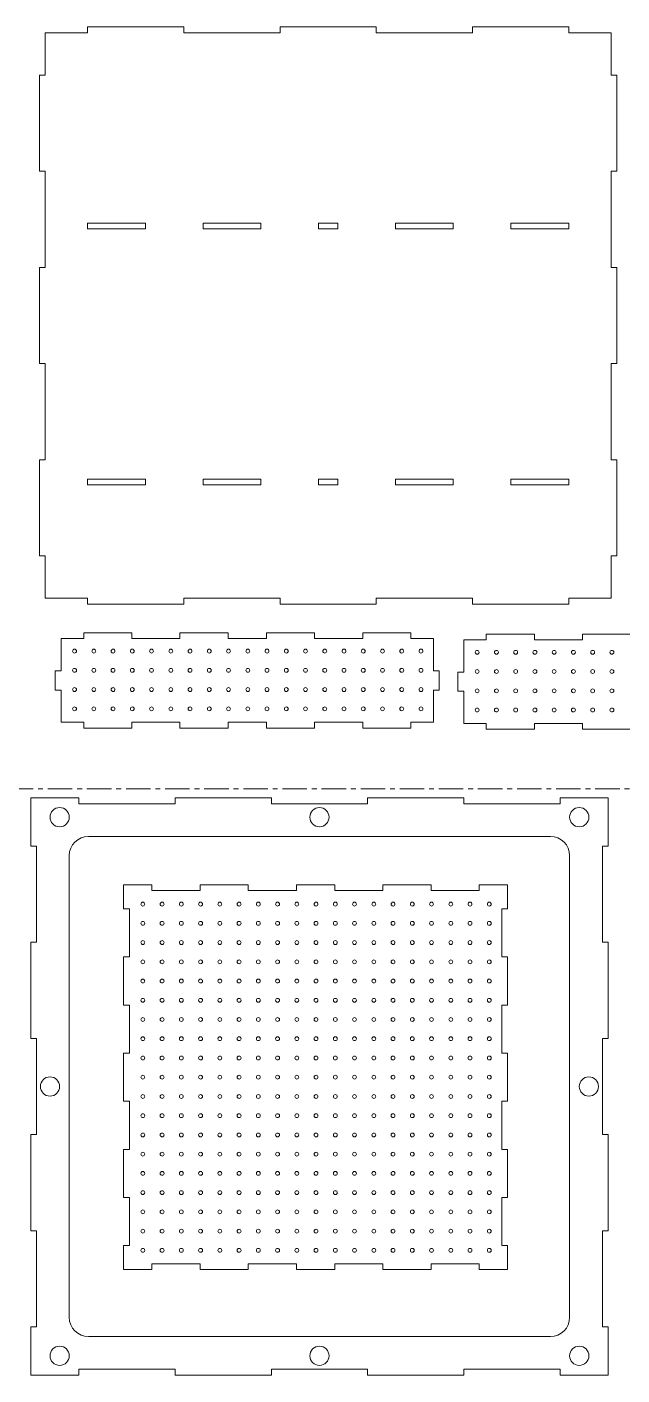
# Model space of a CAD drawing. Header units: millimetres. Extents: x 0 to 1600, y 0 to 800.
# Drawn here: x 802 to 1111, y 95 to 796 of the extents above; entities that cross this region are included whole.
import ezdxf

# ---------------------------------------------------------------- set-up
doc = ezdxf.new("R2010")
doc.units = ezdxf.units.MM
doc.linetypes.add('CENTERX2', pattern=[20.32, 12.7, -2.54, 2.54, -2.54])

msp = doc.modelspace()

# ---------------------------------------------------------------- linework, layer by layer
at = {"color": 7, "linetype": 'Continuous', "lineweight": 15}
for p, q in [((811.47, 793.11), (811.47, 771.11)), ((833.47, 793.11), (811.47, 793.11)), ((833.47, 796.11), (833.47, 793.11)), ((883.47, 796.11), (833.47, 796.11)), ((883.47, 793.11), (883.47, 796.11)), ((933.47, 793.11), (883.47, 793.11)), ((933.47, 796.11), (933.47, 793.11)), ((983.47, 796.11), (933.47, 796.11)), ((983.47, 793.11), (983.47, 796.11)), ((1033.47, 793.11), (983.47, 793.11)), ((1033.47, 796.11), (1033.47, 793.11)), ((1083.47, 796.11), (1033.47, 796.11)), ((1083.47, 793.11), (1083.47, 796.11)), ((1105.47, 793.11), (1083.47, 793.11)), ((1105.47, 771.11), (1105.47, 793.11)), ((808.47, 771.11), (808.47, 721.11)), ((811.47, 771.11), (808.47, 771.11)), ((1108.47, 771.11), (1105.47, 771.11)), ((1108.47, 721.11), (1108.47, 771.11)), ((808.47, 721.11), (811.47, 721.11)), ((811.47, 721.11), (811.47, 671.11)), ((1105.47, 721.11), (1108.47, 721.11)), ((1105.47, 671.11), (1105.47, 721.11)), ((863.47, 694.11), (833.47, 694.11)), ((833.47, 694.11), (833.47, 691.11)), ((863.47, 691.11), (863.47, 694.11)), ((923.47, 694.11), (893.47, 694.11)), ((893.47, 694.11), (893.47, 691.11)), ((923.47, 691.11), (923.47, 694.11)), ((963.47, 694.11), (953.47, 694.11)), ((953.47, 694.11), (953.47, 691.11)), ((963.47, 691.11), (963.47, 694.11)), ((1023.47, 694.11), (993.47, 694.11)), ((993.47, 694.11), (993.47, 691.11)), ((1023.47, 691.11), (1023.47, 694.11)), ((1083.47, 694.11), (1053.47, 694.11)), ((1053.47, 694.11), (1053.47, 691.11)), ((1083.47, 691.11), (1083.47, 694.11)), ((833.47, 691.11), (863.47, 691.11)), ((893.47, 691.11), (923.47, 691.11)), ((953.47, 691.11), (963.47, 691.11)), ((993.47, 691.11), (1023.47, 691.11)), ((1053.47, 691.11), (1083.47, 691.11)), ((811.47, 671.11), (808.47, 671.11)), ((808.47, 671.11), (808.47, 621.11)), ((1108.47, 671.11), (1105.47, 671.11)), ((1108.47, 621.11), (1108.47, 671.11)), ((808.47, 621.11), (811.47, 621.11)), ((811.47, 621.11), (811.47, 571.11)), ((1105.47, 621.11), (1108.47, 621.11)), ((1105.47, 571.11), (1105.47, 621.11)), ((811.47, 571.11), (808.47, 571.11)), ((808.47, 571.11), (808.47, 521.11)), ((1108.47, 571.11), (1105.47, 571.11)), ((1108.47, 521.11), (1108.47, 571.11)), ((863.47, 561.11), (833.47, 561.11)), ((833.47, 561.11), (833.47, 558.11)), ((863.47, 558.11), (863.47, 561.11)), ((923.47, 561.11), (893.47, 561.11)), ((893.47, 561.11), (893.47, 558.11)), ((923.47, 558.11), (923.47, 561.11)), ((963.47, 561.11), (953.47, 561.11)), ((953.47, 561.11), (953.47, 558.11)), ((963.47, 558.11), (963.47, 561.11)), ((1023.47, 561.11), (993.47, 561.11)), ((993.47, 561.11), (993.47, 558.11)), ((1023.47, 558.11), (1023.47, 561.11)), ((1083.47, 561.11), (1053.47, 561.11)), ((1053.47, 561.11), (1053.47, 558.11)), ((1083.47, 558.11), (1083.47, 561.11)), ((833.47, 558.11), (863.47, 558.11)), ((893.47, 558.11), (923.47, 558.11)), ((953.47, 558.11), (963.47, 558.11)), ((993.47, 558.11), (1023.47, 558.11)), ((1053.47, 558.11), (1083.47, 558.11)), ((808.47, 521.11), (811.47, 521.11)), ((811.47, 521.11), (811.47, 499.11)), ((1105.47, 521.11), (1108.47, 521.11)), ((1105.47, 499.11), (1105.47, 521.11)), ((833.47, 499.11), (811.47, 499.11)), ((833.47, 496.11), (833.47, 499.11)), ((933.47, 499.11), (883.47, 499.11)), ((883.47, 499.11), (883.47, 496.11)), ((933.47, 496.11), (933.47, 499.11)), ((1033.47, 499.11), (983.47, 499.11)), ((983.47, 499.11), (983.47, 496.11)), ((1033.47, 496.11), (1033.47, 499.11)), ((1105.47, 499.11), (1083.47, 499.11)), ((1083.47, 499.11), (1083.47, 496.11)), ((833.47, 496.11), (883.47, 496.11)), ((933.47, 496.11), (983.47, 496.11)), ((1033.47, 496.11), (1083.47, 496.11)), ((819.7, 461.41), (819.7, 478.16)), ((831.45, 478.16), (819.7, 478.16)), ((831.45, 481.16), (831.45, 478.16)), ((856.45, 481.16), (831.45, 481.16)), ((856.45, 478.16), (856.45, 481.16)), ((881.45, 478.16), (856.45, 478.16)), ((881.45, 481.16), (881.45, 478.16)), ((906.45, 481.16), (881.45, 481.16)), ((906.45, 478.16), (906.45, 481.16)), ((926.45, 478.16), (906.45, 478.16)), ((926.45, 481.16), (926.45, 478.16)), ((951.45, 481.16), (926.45, 481.16)), ((951.45, 478.16), (951.45, 481.16)), ((976.45, 478.16), (951.45, 478.16)), ((976.45, 481.16), (976.45, 478.16)), ((1001.45, 481.16), (976.45, 481.16)), ((1001.45, 478.16), (1001.45, 481.16)), ((1013.2, 478.16), (1001.45, 478.16)), ((1013.2, 461.41), (1013.2, 478.16)), ((1028.9, 460.78), (1028.9, 477.53)), ((1040.65, 477.53), (1028.9, 477.53)), ((1040.65, 480.53), (1040.65, 477.53)), ((1065.65, 480.53), (1040.65, 480.53)), ((1065.65, 477.53), (1065.65, 480.53)), ((1090.65, 477.53), (1065.65, 477.53)), ((1090.65, 480.53), (1090.65, 477.53)), ((1115.65, 480.53), (1090.65, 480.53)), ((816.7, 461.41), (816.7, 451.41)), ((816.7, 461.41), (819.7, 461.41)), ((1016.2, 461.41), (1013.2, 461.41)), ((1016.2, 451.41), (1016.2, 461.41)), ((1025.9, 460.78), (1025.9, 450.78)), ((1025.9, 460.78), (1028.9, 460.78)), ((819.7, 451.41), (816.7, 451.41)), ((819.7, 434.66), (819.7, 451.41)), ((1013.2, 451.41), (1016.2, 451.41)), ((1013.2, 434.66), (1013.2, 451.41)), ((1028.9, 450.78), (1025.9, 450.78)), ((1028.9, 434.03), (1028.9, 450.78)), ((831.45, 434.66), (819.7, 434.66)), ((831.45, 431.66), (831.45, 434.66)), ((881.45, 434.66), (856.45, 434.66)), ((856.45, 434.66), (856.45, 431.66)), ((881.45, 431.66), (881.45, 434.66)), ((926.45, 434.66), (906.45, 434.66)), ((906.45, 434.66), (906.45, 431.66)), ((926.45, 431.66), (926.45, 434.66)), ((976.45, 434.66), (951.45, 434.66)), ((951.45, 434.66), (951.45, 431.66)), ((976.45, 431.66), (976.45, 434.66)), ((1013.2, 434.66), (1001.45, 434.66)), ((1001.45, 434.66), (1001.45, 431.66)), ((831.45, 431.66), (856.45, 431.66)), ((881.45, 431.66), (906.45, 431.66)), ((926.45, 431.66), (951.45, 431.66)), ((976.45, 431.66), (1001.45, 431.66)), ((1040.65, 434.03), (1028.9, 434.03)), ((1040.65, 431.03), (1040.65, 434.03)), ((1040.65, 431.03), (1065.65, 431.03)), ((1090.65, 434.03), (1065.65, 434.03)), ((1065.65, 434.03), (1065.65, 431.03)), ((1090.65, 431.03), (1090.65, 434.03)), ((1090.65, 431.03), (1115.65, 431.03)), ((803.94, 395.32), (803.94, 370.32)), ((828.94, 395.32), (803.94, 395.32)), ((828.94, 392.32), (828.94, 395.32)), ((878.94, 395.32), (878.94, 392.32)), ((928.94, 395.32), (878.94, 395.32)), ((928.94, 392.32), (928.94, 395.32)), ((978.94, 395.32), (978.94, 392.32)), ((1028.94, 395.32), (978.94, 395.32)), ((1028.94, 392.32), (1028.94, 395.32)), ((1078.94, 395.32), (1078.94, 392.32)), ((1103.94, 395.32), (1078.94, 395.32)), ((1103.94, 370.32), (1103.94, 395.32)), ((878.94, 392.32), (828.94, 392.32)), ((978.94, 392.32), (928.94, 392.32)), ((1078.94, 392.32), (1028.94, 392.32)), ((1073.94, 375.32), (833.94, 375.32)), ((803.94, 370.32), (806.94, 370.32)), ((806.94, 370.32), (806.94, 320.32)), ((823.94, 365.32), (823.94, 125.32)), ((1083.94, 125.32), (1083.94, 365.32)), ((1100.94, 370.32), (1103.94, 370.32)), ((1100.94, 320.32), (1100.94, 370.32)), ((852.18, 350.14), (852.18, 337.64)), ((866.93, 350.14), (852.18, 350.14)), ((866.93, 350.14), (866.93, 347.14)), ((866.93, 347.14), (891.93, 347.14)), ((891.93, 347.14), (891.93, 350.14)), ((916.93, 350.14), (891.93, 350.14)), ((916.93, 350.14), (916.93, 347.14)), ((916.93, 347.14), (941.93, 347.14)), ((941.93, 347.14), (941.93, 350.14)), ((961.93, 350.14), (941.93, 350.14)), ((961.93, 350.14), (961.93, 347.14)), ((961.93, 347.14), (986.93, 347.14)), ((986.93, 347.14), (986.93, 350.14)), ((1011.93, 350.14), (986.93, 350.14)), ((1011.93, 350.14), (1011.93, 347.14)), ((1011.93, 347.14), (1036.93, 347.14)), ((1036.93, 347.14), (1036.93, 350.14)), ((1051.68, 350.14), (1036.93, 350.14)), ((1051.68, 337.64), (1051.68, 350.14)), ((852.18, 337.64), (855.18, 337.64)), ((855.18, 337.64), (855.18, 312.64)), ((1051.68, 337.64), (1048.68, 337.64)), ((1048.68, 337.64), (1048.68, 312.64)), ((803.94, 320.32), (803.94, 270.32)), ((806.94, 320.32), (803.94, 320.32)), ((1103.94, 320.32), (1100.94, 320.32)), ((1103.94, 270.32), (1103.94, 320.32)), ((852.18, 312.64), (852.18, 287.64)), ((855.18, 312.64), (852.18, 312.64)), ((1048.68, 312.64), (1051.68, 312.64)), ((1051.68, 287.64), (1051.68, 312.64)), ((852.18, 287.64), (855.18, 287.64)), ((855.18, 287.64), (855.18, 262.64)), ((1051.68, 287.64), (1048.68, 287.64)), ((1048.68, 287.64), (1048.68, 262.64)), ((803.94, 270.32), (806.94, 270.32)), ((806.94, 270.32), (806.94, 220.32)), ((1100.94, 270.32), (1103.94, 270.32)), ((1100.94, 220.32), (1100.94, 270.32)), ((852.18, 262.64), (852.18, 237.64)), ((855.18, 262.64), (852.18, 262.64)), ((1048.68, 262.64), (1051.68, 262.64)), ((1051.68, 237.64), (1051.68, 262.64)), ((852.18, 237.64), (855.18, 237.64)), ((855.18, 237.64), (855.18, 212.64)), ((1051.68, 237.64), (1048.68, 237.64)), ((1048.68, 237.64), (1048.68, 212.64)), ((803.94, 220.32), (803.94, 170.32)), ((806.94, 220.32), (803.94, 220.32)), ((1103.94, 220.32), (1100.94, 220.32)), ((1103.94, 170.32), (1103.94, 220.32)), ((852.18, 212.64), (852.18, 187.64)), ((855.18, 212.64), (852.18, 212.64)), ((1048.68, 212.64), (1051.68, 212.64)), ((1051.68, 187.64), (1051.68, 212.64)), ((852.18, 187.64), (855.18, 187.64)), ((855.18, 187.64), (855.18, 162.64)), ((1051.68, 187.64), (1048.68, 187.64)), ((1048.68, 187.64), (1048.68, 162.64)), ((803.94, 170.32), (806.94, 170.32)), ((806.94, 170.32), (806.94, 120.32)), ((1100.94, 170.32), (1103.94, 170.32)), ((1100.94, 120.32), (1100.94, 170.32)), ((852.18, 162.64), (852.18, 150.14)), ((855.18, 162.64), (852.18, 162.64)), ((1048.68, 162.64), (1051.68, 162.64)), ((1051.68, 150.14), (1051.68, 162.64)), ((852.18, 150.14), (866.93, 150.14)), ((866.93, 153.14), (891.93, 153.14)), ((866.93, 150.14), (866.93, 153.14)), ((891.93, 153.14), (891.93, 150.14)), ((891.93, 150.14), (916.93, 150.14)), ((916.93, 153.14), (941.93, 153.14)), ((916.93, 150.14), (916.93, 153.14)), ((941.93, 153.14), (941.93, 150.14)), ((941.93, 150.14), (961.93, 150.14)), ((961.93, 153.14), (986.93, 153.14)), ((961.93, 150.14), (961.93, 153.14)), ((986.93, 153.14), (986.93, 150.14)), ((986.93, 150.14), (1011.93, 150.14)), ((1011.93, 153.14), (1036.93, 153.14)), ((1011.93, 150.14), (1011.93, 153.14)), ((1036.93, 153.14), (1036.93, 150.14)), ((1036.93, 150.14), (1051.68, 150.14)), ((803.94, 120.32), (803.94, 95.32)), ((806.94, 120.32), (803.94, 120.32)), ((1103.94, 120.32), (1100.94, 120.32)), ((1103.94, 95.32), (1103.94, 120.32)), ((833.94, 115.32), (1073.94, 115.32)), ((828.94, 98.32), (878.94, 98.32)), ((828.94, 95.32), (828.94, 98.32)), ((878.94, 98.32), (878.94, 95.32)), ((928.94, 98.32), (978.94, 98.32)), ((928.94, 95.32), (928.94, 98.32)), ((978.94, 98.32), (978.94, 95.32)), ((1028.94, 98.32), (1078.94, 98.32)), ((1028.94, 95.32), (1028.94, 98.32)), ((1078.94, 98.32), (1078.94, 95.32)), ((803.94, 95.32), (828.94, 95.32)), ((878.94, 95.32), (928.94, 95.32)), ((978.94, 95.32), (1028.94, 95.32)), ((1078.94, 95.32), (1103.94, 95.32))]:
    msp.add_line(p, q, dxfattribs=at)
at = {"color": 7, "linetype": 'CENTERX2', "lineweight": 0}
msp.add_line((0, 400), (1600, 400), dxfattribs=at)
at = {"color": 7, "linetype": 'Continuous', "lineweight": 15}
for centre, radius in [((826.7, 471.66), 1), ((836.7, 471.66), 1), ((846.7, 471.66), 1), ((856.7, 471.66), 1), ((866.7, 471.66), 1), ((876.7, 471.66), 1), ((886.7, 471.66), 1), ((896.7, 471.66), 1), ((906.7, 471.66), 1), ((916.7, 471.66), 1), ((926.7, 471.66), 1), ((936.7, 471.66), 1), ((946.7, 471.66), 1), ((956.7, 471.66), 1), ((966.7, 471.66), 1), ((976.7, 471.66), 1), ((986.7, 471.66), 1), ((996.7, 471.66), 1), ((1006.7, 471.66), 1), ((1035.9, 471.03), 1), ((1045.9, 471.03), 1), ((1055.9, 471.03), 1), ((1065.9, 471.03), 1), ((1075.9, 471.03), 1), ((1085.9, 471.03), 1), ((1095.9, 471.03), 1), ((1105.9, 471.03), 1), ((826.7, 461.66), 1), ((836.7, 461.66), 1), ((846.7, 461.66), 1), ((856.7, 461.66), 1), ((866.7, 461.66), 1), ((876.7, 461.66), 1), ((886.7, 461.66), 1), ((896.7, 461.66), 1), ((906.7, 461.66), 1), ((916.7, 461.66), 1), ((926.7, 461.66), 1), ((936.7, 461.66), 1), ((946.7, 461.66), 1), ((956.7, 461.66), 1), ((966.7, 461.66), 1), ((976.7, 461.66), 1), ((986.7, 461.66), 1), ((996.7, 461.66), 1), ((1006.7, 461.66), 1), ((1035.9, 461.03), 1), ((1045.9, 461.03), 1), ((1055.9, 461.03), 1), ((1065.9, 461.03), 1), ((1075.9, 461.03), 1), ((1085.9, 461.03), 1), ((1095.9, 461.03), 1), ((1105.9, 461.03), 1), ((826.7, 451.66), 1), ((836.7, 451.66), 1), ((846.7, 451.66), 1), ((856.7, 451.66), 1), ((866.7, 451.66), 1), ((876.7, 451.66), 1), ((886.7, 451.66), 1), ((896.7, 451.66), 1), ((906.7, 451.66), 1), ((916.7, 451.66), 1), ((926.7, 451.66), 1), ((936.7, 451.66), 1), ((946.7, 451.66), 1), ((956.7, 451.66), 1), ((966.7, 451.66), 1), ((976.7, 451.66), 1), ((986.7, 451.66), 1), ((996.7, 451.66), 1), ((1006.7, 451.66), 1), ((1035.9, 451.03), 1), ((1045.9, 451.03), 1), ((1055.9, 451.03), 1), ((1065.9, 451.03), 1), ((1075.9, 451.03), 1), ((1085.9, 451.03), 1), ((1095.9, 451.03), 1), ((1105.9, 451.03), 1), ((826.7, 441.66), 1), ((836.7, 441.66), 1), ((846.7, 441.66), 1), ((856.7, 441.66), 1), ((866.7, 441.66), 1), ((876.7, 441.66), 1), ((886.7, 441.66), 1), ((896.7, 441.66), 1), ((906.7, 441.66), 1), ((916.7, 441.66), 1), ((926.7, 441.66), 1), ((936.7, 441.66), 1), ((946.7, 441.66), 1), ((956.7, 441.66), 1), ((966.7, 441.66), 1), ((976.7, 441.66), 1), ((986.7, 441.66), 1), ((996.7, 441.66), 1), ((1006.7, 441.66), 1), ((1035.9, 441.03), 1), ((1045.9, 441.03), 1), ((1055.9, 441.03), 1), ((1065.9, 441.03), 1), ((1075.9, 441.03), 1), ((1085.9, 441.03), 1), ((1095.9, 441.03), 1), ((1105.9, 441.03), 1), ((818.94, 385.32), 5), ((953.94, 385.32), 5), ((1088.94, 385.32), 5), ((862.18, 340.14), 1), ((872.18, 340.14), 1), ((882.18, 340.14), 1), ((892.18, 340.14), 1), ((902.18, 340.14), 1), ((912.18, 340.14), 1), ((922.18, 340.14), 1), ((932.18, 340.14), 1), ((942.18, 340.14), 1), ((952.18, 340.14), 1), ((962.18, 340.14), 1), ((972.18, 340.14), 1), ((982.18, 340.14), 1), ((992.18, 340.14), 1), ((1002.18, 340.14), 1), ((1012.18, 340.14), 1), ((1022.18, 340.14), 1), ((1032.18, 340.14), 1), ((1042.18, 340.14), 1), ((862.18, 330.14), 1), ((872.18, 330.14), 1), ((882.18, 330.14), 1), ((892.18, 330.14), 1), ((902.18, 330.14), 1), ((912.18, 330.14), 1), ((922.18, 330.14), 1), ((932.18, 330.14), 1), ((942.18, 330.14), 1), ((952.18, 330.14), 1), ((962.18, 330.14), 1), ((972.18, 330.14), 1), ((982.18, 330.14), 1), ((992.18, 330.14), 1), ((1002.18, 330.14), 1), ((1012.18, 330.14), 1), ((1022.18, 330.14), 1), ((1032.18, 330.14), 1), ((1042.18, 330.14), 1), ((862.18, 320.14), 1), ((872.18, 320.14), 1), ((882.18, 320.14), 1), ((892.18, 320.14), 1), ((902.18, 320.14), 1), ((912.18, 320.14), 1), ((922.18, 320.14), 1), ((932.18, 320.14), 1), ((942.18, 320.14), 1), ((952.18, 320.14), 1), ((962.18, 320.14), 1), ((972.18, 320.14), 1), ((982.18, 320.14), 1), ((992.18, 320.14), 1), ((1002.18, 320.14), 1), ((1012.18, 320.14), 1), ((1022.18, 320.14), 1), ((1032.18, 320.14), 1), ((1042.18, 320.14), 1), ((862.18, 310.14), 1), ((872.18, 310.14), 1), ((882.18, 310.14), 1), ((892.18, 310.14), 1), ((902.18, 310.14), 1), ((912.18, 310.14), 1), ((922.18, 310.14), 1), ((932.18, 310.14), 1), ((942.18, 310.14), 1), ((952.18, 310.14), 1), ((962.18, 310.14), 1), ((972.18, 310.14), 1), ((982.18, 310.14), 1), ((992.18, 310.14), 1), ((1002.18, 310.14), 1), ((1012.18, 310.14), 1), ((1022.18, 310.14), 1), ((1032.18, 310.14), 1), ((1042.18, 310.14), 1), ((862.18, 300.14), 1), ((872.18, 300.14), 1), ((882.18, 300.14), 1), ((892.18, 300.14), 1), ((902.18, 300.14), 1), ((912.18, 300.14), 1), ((922.18, 300.14), 1), ((932.18, 300.14), 1), ((942.18, 300.14), 1), ((952.18, 300.14), 1), ((962.18, 300.14), 1), ((972.18, 300.14), 1), ((982.18, 300.14), 1), ((992.18, 300.14), 1), ((1002.18, 300.14), 1), ((1012.18, 300.14), 1), ((1022.18, 300.14), 1), ((1032.18, 300.14), 1), ((1042.18, 300.14), 1), ((862.18, 290.14), 1), ((872.18, 290.14), 1), ((882.18, 290.14), 1), ((892.18, 290.14), 1), ((902.18, 290.14), 1), ((912.18, 290.14), 1), ((922.18, 290.14), 1), ((932.18, 290.14), 1), ((942.18, 290.14), 1), ((952.18, 290.14), 1), ((962.18, 290.14), 1), ((972.18, 290.14), 1), ((982.18, 290.14), 1), ((992.18, 290.14), 1), ((1002.18, 290.14), 1), ((1012.18, 290.14), 1), ((1022.18, 290.14), 1), ((1032.18, 290.14), 1), ((1042.18, 290.14), 1), ((862.18, 280.14), 1), ((872.18, 280.14), 1), ((882.18, 280.14), 1), ((892.18, 280.14), 1), ((902.18, 280.14), 1), ((912.18, 280.14), 1), ((922.18, 280.14), 1), ((932.18, 280.14), 1), ((942.18, 280.14), 1), ((952.18, 280.14), 1), ((962.18, 280.14), 1), ((972.18, 280.14), 1), ((982.18, 280.14), 1), ((992.18, 280.14), 1), ((1002.18, 280.14), 1), ((1012.18, 280.14), 1), ((1022.18, 280.14), 1), ((1032.18, 280.14), 1), ((1042.18, 280.14), 1), ((862.18, 270.14), 1), ((872.18, 270.14), 1), ((882.18, 270.14), 1), ((892.18, 270.14), 1), ((902.18, 270.14), 1), ((912.18, 270.14), 1), ((922.18, 270.14), 1), ((932.18, 270.14), 1), ((942.18, 270.14), 1), ((952.18, 270.14), 1), ((962.18, 270.14), 1), ((972.18, 270.14), 1), ((982.18, 270.14), 1), ((992.18, 270.14), 1), ((1002.18, 270.14), 1), ((1012.18, 270.14), 1), ((1022.18, 270.14), 1), ((1032.18, 270.14), 1), ((1042.18, 270.14), 1), ((862.18, 260.14), 1), ((872.18, 260.14), 1), ((882.18, 260.14), 1), ((892.18, 260.14), 1), ((902.18, 260.14), 1), ((912.18, 260.14), 1), ((922.18, 260.14), 1), ((932.18, 260.14), 1), ((942.18, 260.14), 1), ((952.18, 260.14), 1), ((962.18, 260.14), 1), ((972.18, 260.14), 1), ((982.18, 260.14), 1), ((992.18, 260.14), 1), ((1002.18, 260.14), 1), ((1012.18, 260.14), 1), ((1022.18, 260.14), 1), ((1032.18, 260.14), 1), ((1042.18, 260.14), 1), ((813.94, 245.32), 5), ((862.18, 250.14), 1), ((872.18, 250.14), 1), ((882.18, 250.14), 1), ((892.18, 250.14), 1), ((902.18, 250.14), 1), ((912.18, 250.14), 1), ((922.18, 250.14), 1), ((932.18, 250.14), 1), ((942.18, 250.14), 1), ((952.18, 250.14), 1), ((962.18, 250.14), 1), ((972.18, 250.14), 1), ((982.18, 250.14), 1), ((992.18, 250.14), 1), ((1002.18, 250.14), 1), ((1012.18, 250.14), 1), ((1022.18, 250.14), 1), ((1032.18, 250.14), 1), ((1042.18, 250.14), 1), ((1093.94, 245.32), 5), ((862.18, 240.14), 1), ((872.18, 240.14), 1), ((882.18, 240.14), 1), ((892.18, 240.14), 1), ((902.18, 240.14), 1), ((912.18, 240.14), 1), ((922.18, 240.14), 1), ((932.18, 240.14), 1), ((942.18, 240.14), 1), ((952.18, 240.14), 1), ((962.18, 240.14), 1), ((972.18, 240.14), 1), ((982.18, 240.14), 1), ((992.18, 240.14), 1), ((1002.18, 240.14), 1), ((1012.18, 240.14), 1), ((1022.18, 240.14), 1), ((1032.18, 240.14), 1), ((1042.18, 240.14), 1), ((862.18, 230.14), 1), ((872.18, 230.14), 1), ((882.18, 230.14), 1), ((892.18, 230.14), 1), ((902.18, 230.14), 1), ((912.18, 230.14), 1), ((922.18, 230.14), 1), ((932.18, 230.14), 1), ((942.18, 230.14), 1), ((952.18, 230.14), 1), ((962.18, 230.14), 1), ((972.18, 230.14), 1), ((982.18, 230.14), 1), ((992.18, 230.14), 1), ((1002.18, 230.14), 1), ((1012.18, 230.14), 1), ((1022.18, 230.14), 1), ((1032.18, 230.14), 1), ((1042.18, 230.14), 1), ((862.18, 220.14), 1), ((872.18, 220.14), 1), ((882.18, 220.14), 1), ((892.18, 220.14), 1), ((902.18, 220.14), 1), ((912.18, 220.14), 1), ((922.18, 220.14), 1), ((932.18, 220.14), 1), ((942.18, 220.14), 1), ((952.18, 220.14), 1), ((962.18, 220.14), 1), ((972.18, 220.14), 1), ((982.18, 220.14), 1), ((992.18, 220.14), 1), ((1002.18, 220.14), 1), ((1012.18, 220.14), 1), ((1022.18, 220.14), 1), ((1032.18, 220.14), 1), ((1042.18, 220.14), 1), ((862.18, 210.14), 1), ((872.18, 210.14), 1), ((882.18, 210.14), 1), ((892.18, 210.14), 1), ((902.18, 210.14), 1), ((912.18, 210.14), 1), ((922.18, 210.14), 1), ((932.18, 210.14), 1), ((942.18, 210.14), 1), ((952.18, 210.14), 1), ((962.18, 210.14), 1), ((972.18, 210.14), 1), ((982.18, 210.14), 1), ((992.18, 210.14), 1), ((1002.18, 210.14), 1), ((1012.18, 210.14), 1), ((1022.18, 210.14), 1), ((1032.18, 210.14), 1), ((1042.18, 210.14), 1), ((862.18, 200.14), 1), ((872.18, 200.14), 1), ((882.18, 200.14), 1), ((892.18, 200.14), 1), ((902.18, 200.14), 1), ((912.18, 200.14), 1), ((922.18, 200.14), 1), ((932.18, 200.14), 1), ((942.18, 200.14), 1), ((952.18, 200.14), 1), ((962.18, 200.14), 1), ((972.18, 200.14), 1), ((982.18, 200.14), 1), ((992.18, 200.14), 1), ((1002.18, 200.14), 1), ((1012.18, 200.14), 1), ((1022.18, 200.14), 1), ((1032.18, 200.14), 1), ((1042.18, 200.14), 1), ((862.18, 190.14), 1), ((872.18, 190.14), 1), ((882.18, 190.14), 1), ((892.18, 190.14), 1), ((902.18, 190.14), 1), ((912.18, 190.14), 1), ((922.18, 190.14), 1), ((932.18, 190.14), 1), ((942.18, 190.14), 1), ((952.18, 190.14), 1), ((962.18, 190.14), 1), ((972.18, 190.14), 1), ((982.18, 190.14), 1), ((992.18, 190.14), 1), ((1002.18, 190.14), 1), ((1012.18, 190.14), 1), ((1022.18, 190.14), 1), ((1032.18, 190.14), 1), ((1042.18, 190.14), 1), ((862.18, 180.14), 1), ((872.18, 180.14), 1), ((882.18, 180.14), 1), ((892.18, 180.14), 1), ((902.18, 180.14), 1), ((912.18, 180.14), 1), ((922.18, 180.14), 1), ((932.18, 180.14), 1), ((942.18, 180.14), 1), ((952.18, 180.14), 1), ((962.18, 180.14), 1), ((972.18, 180.14), 1), ((982.18, 180.14), 1), ((992.18, 180.14), 1), ((1002.18, 180.14), 1), ((1012.18, 180.14), 1), ((1022.18, 180.14), 1), ((1032.18, 180.14), 1), ((1042.18, 180.14), 1), ((862.18, 170.14), 1), ((872.18, 170.14), 1), ((882.18, 170.14), 1), ((892.18, 170.14), 1), ((902.18, 170.14), 1), ((912.18, 170.14), 1), ((922.18, 170.14), 1), ((932.18, 170.14), 1), ((942.18, 170.14), 1), ((952.18, 170.14), 1), ((962.18, 170.14), 1), ((972.18, 170.14), 1), ((982.18, 170.14), 1), ((992.18, 170.14), 1), ((1002.18, 170.14), 1), ((1012.18, 170.14), 1), ((1022.18, 170.14), 1), ((1032.18, 170.14), 1), ((1042.18, 170.14), 1), ((862.18, 160.14), 1), ((872.18, 160.14), 1), ((882.18, 160.14), 1), ((892.18, 160.14), 1), ((902.18, 160.14), 1), ((912.18, 160.14), 1), ((922.18, 160.14), 1), ((932.18, 160.14), 1), ((942.18, 160.14), 1), ((952.18, 160.14), 1), ((962.18, 160.14), 1), ((972.18, 160.14), 1), ((982.18, 160.14), 1), ((992.18, 160.14), 1), ((1002.18, 160.14), 1), ((1012.18, 160.14), 1), ((1022.18, 160.14), 1), ((1032.18, 160.14), 1), ((1042.18, 160.14), 1), ((818.94, 105.32), 5), ((953.94, 105.32), 5), ((1088.94, 105.32), 5)]:
    msp.add_circle(centre, radius, dxfattribs=at)
for centre, start, end in [((833.94, 365.32), 90, 180), ((1073.94, 365.32), 0, 90), ((833.94, 125.32), 180, 270), ((1073.94, 125.32), 270, 0)]:
    msp.add_arc(centre, 10, start, end, dxfattribs=at)

doc.saveas('drawing.dxf')
